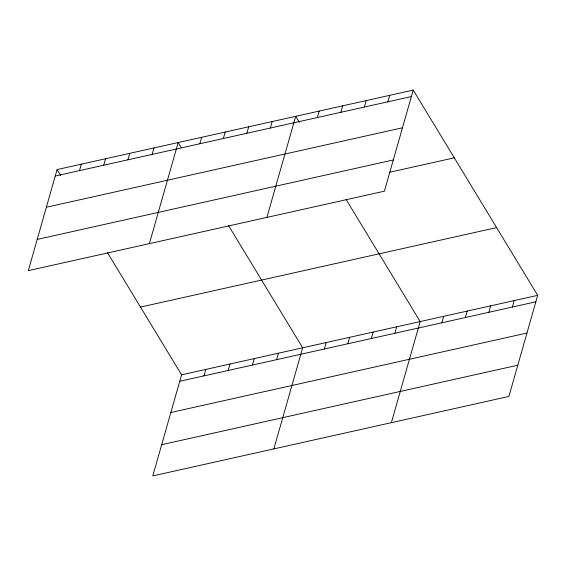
<?xml version="1.0" encoding="UTF-8"?>
<svg xmlns="http://www.w3.org/2000/svg" width="566" height="566" viewBox="0 0 566 566"><rect width="100%" height="100%" fill="white"/><g stroke="black" fill="none" stroke-linecap="round" stroke-linejoin="round"><path stroke-width="0.85" d="M57.095 169.559L28.3 270.654L384.42 191.181L413.215 90.093L57.095 169.559L60.668 175.453M79.473 170.621L81.313 164.161M103.691 165.215L105.531 158.756M127.902 159.81L129.748 153.351M152.12 154.405L153.959 147.945M149.382 243.635L178.177 142.54L181.304 147.698M199.84 143.757L201.68 137.297M223.344 138.514L225.183 132.055M246.847 133.265L248.686 126.805M107.434 252.563L181.58 374.819L152.785 475.907L508.905 396.441L537.7 295.346L413.215 90.093M270.35 128.022L272.189 121.563M203.958 375.874L205.798 369.414M266.897 217.408L295.7 116.313L299.265 122.206M228.176 370.468L230.015 364.009M317.363 117.53L319.203 111.07M252.386 365.063L254.226 358.603M340.866 112.287L342.706 105.828M276.604 359.665L278.444 353.198M364.37 107.038L366.209 100.578M273.866 448.888L302.661 347.8L228.515 225.544M387.873 101.795L389.712 95.336M324.325 349.01L326.165 342.55M347.828 343.767L349.668 337.308M371.331 338.525L373.171 332.065M394.835 333.275L396.674 326.815M391.382 422.661L420.184 321.573L346.038 199.317M441.841 322.79L443.687 316.323M465.351 317.54L467.191 311.081M488.854 312.298L490.694 305.838M512.357 307.048L514.197 300.588M55.256 176.026L411.376 96.553M46.362 207.255L402.483 127.782M37.193 239.425L393.313 159.952M389.663 172.248L454.293 157.822M140.502 307.083L496.623 227.61M181.58 374.819L537.7 295.346M179.74 381.279L535.861 301.805M170.847 412.508L526.967 333.034M161.678 444.685L517.798 365.212"/></g></svg>
